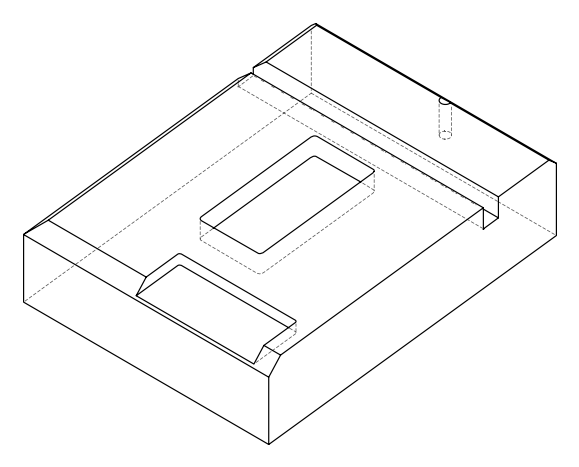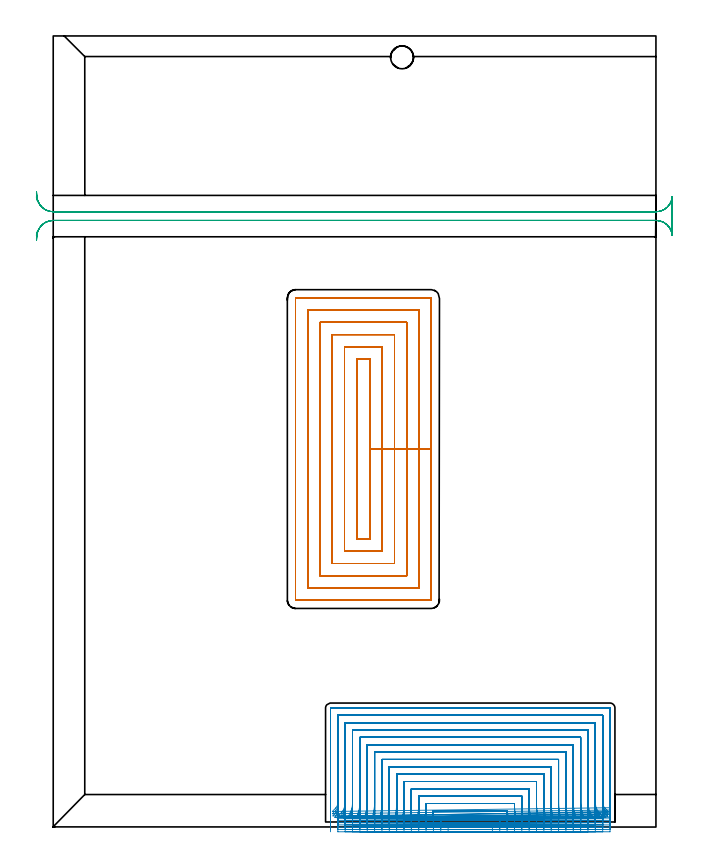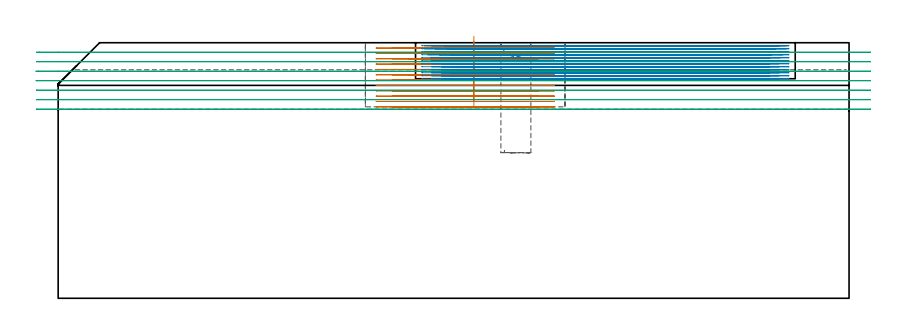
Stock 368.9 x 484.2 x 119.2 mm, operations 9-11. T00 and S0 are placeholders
(PLAN: 11 operations, 7 tool changes, 231.2 min)
(1 SPOT_DRILL | STEP1POCKET | NXT0321_9005460120000 | 0.03 min | 2 mm3)
(2 DRILL_BLIND_HOLE_INTO_CENTER | STEP1POCKET | UGT0301_480 | 0.22 min | 2790 mm3)
(3 DRILL_TO_ENLARGE_BLIND_HOLE | STEP1POCKET | UGT0301_374 | 0.22 min | 4004 mm3)
(4 BORE_BLIND_HOLE | STEP1POCKET | UGT0332_064 | 0.22 min | 1085 mm3)
(5 AREA_MILL | FG_CHAMFER_SURFACE | UGT0205_001 | 20.04 min | 68671 mm3)
(6 AREA_MILL_1 | FG_CHAMFER_SURFACE_1 | UGT0205_001 | 5.6 min | 19623 mm3)
(7 AREA_MILL_2 | FG_CHAMFER_SURFACE_2 | UGT0205_001 | 14.45 min | 27904 mm3)
(8 AREA_MILL_3 | FG_CHAMFER_SURFACE_3 | UGT0205_001 | 14.99 min | 64942 mm3)
(9 MILL_RECTANGULAR_POCKET | POCKET_RECTANGULAR_STRAIGHT | NXT0201_013 | Follow Part, ap 2.5, ae 75% | 57.63 min | 542406 mm3)
(10 MILL_SLOT | SLOT_PARTIAL_RECTANGULAR | UGT0201_014 | Follow Part, ap 1.5, ae 75% | 106.16 min | 197237 mm3)
(11 MILL_RECTANGULAR_SLOT | SLOT_RECTANGULAR | UGT0201_094 | Follow Part, ap 5, ae 75% | 11.64 min | 286434 mm3)
(TOOL NXT0321_9005460120000 | NC Spot Drill, 142deg, 12mm, Carbide, Uncoated | D12 PA142 FL30 Z2)
(TOOL UGT0301_480 | Carbide Drill 8.5 mm | D8.5 PA118 FL75 Z2)
(TOOL UGT0301_374 | Twist Drill Flat Bottom 13 mm | D13 PA180 FL101 Z2)
(TOOL UGT0332_064 | 14 mm Boring Bar Slip Fit | D14)
(TOOL UGT0205_001 | Chamfer Mill 20 x 3 x 45 deg. | D20 FL50 Z2)
(TOOL NXT0201_013 | ENDMILL 10mm | D10 FL30 Z4)
(TOOL UGT0201_014 | End mill 6 mm | D6 FL24 Z4)
(TOOL UGT0201_094 | End mill 20 mm | D20 FL38 Z4)
(OP 9 MILL_RECTANGULAR_POCKET)
G17 G21 G94 G90
T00 M6
G54
G17 G0 G90 X193.9 Y210.854 S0 M3
G43 Z129.203 H0
Z122.203
G94 G1 Y231.35 Z116.711 F250.
Y286.4 F500.
X185.8
Y176.3
X193.9
Y231.35
X201.4
Y293.9
X178.3
Y168.8
X201.4
Y231.35
X208.9
Y301.4
X170.8
Y161.3
X208.9
Y231.35
X216.4
Y308.9
X163.3
Y153.8
X216.4
Y231.35
X223.9
Y316.4
X155.8
Y146.3
X223.9
Y231.35
X231.4
Y323.7
G3 X231.2 Y323.9 R0.2
G1 X148.5
G3 X148.3 Y323.7 R0.2
G1 Y139.
G3 X148.5 Y138.8 R0.2
G1 X231.2
G3 X231.4 Y139. R0.2
G1 Y231.35
Y232.35
G0 X193.9 Y210.854 Z119.711
G1 Y231.35 Z114.219 F250.
Y286.4 F500.
X185.8
Y176.3
X193.9
Y231.35
X201.4
Y293.9
X178.3
Y168.8
X201.4
Y231.35
X208.9
Y301.4
X170.8
Y161.3
X208.9
Y231.35
X216.4
Y308.9
X163.3
Y153.8
X216.4
Y231.35
X223.9
Y316.4
X155.8
Y146.3
X223.9
Y231.35
X231.4
Y323.7
G3 X231.2 Y323.9 R0.2
G1 X148.5
G3 X148.3 Y323.7 R0.2
G1 Y139.
G3 X148.5 Y138.8 R0.2
G1 X231.2
G3 X231.4 Y139. R0.2
G1 Y231.35
Y232.35
G0 X193.9 Y210.854 Z117.219
G1 Y231.35 Z111.727 F250.
Y286.4 F500.
X185.8
Y176.3
X193.9
Y231.35
X201.4
Y293.9
X178.3
Y168.8
X201.4
Y231.35
X208.9
Y301.4
X170.8
Y161.3
X208.9
Y231.35
X216.4
Y308.9
X163.3
Y153.8
X216.4
Y231.35
X223.9
Y316.4
X155.8
Y146.3
X223.9
Y231.35
X231.4
Y323.7
G3 X231.2 Y323.9 R0.2
G1 X148.5
G3 X148.3 Y323.7 R0.2
G1 Y139.
G3 X148.5 Y138.8 R0.2
G1 X231.2
G3 X231.4 Y139. R0.2
G1 Y231.35
Y232.35
G0 X193.9 Y210.854 Z114.727
G1 Y231.35 Z109.235 F250.
Y286.4 F500.
X185.8
Y176.3
X193.9
Y231.35
X201.4
Y293.9
X178.3
Y168.8
X201.4
Y231.35
X208.9
Y301.4
X170.8
Y161.3
X208.9
Y231.35
X216.4
Y308.9
X163.3
Y153.8
X216.4
Y231.35
X223.9
Y316.4
X155.8
Y146.3
X223.9
Y231.35
X231.4
Y323.7
G3 X231.2 Y323.9 R0.2
G1 X148.5
G3 X148.3 Y323.7 R0.2
G1 Y139.
G3 X148.5 Y138.8 R0.2
G1 X231.2
G3 X231.4 Y139. R0.2
G1 Y231.35
Y232.35
G0 X193.9 Y210.854 Z112.235
G1 Y231.35 Z106.743 F250.
Y286.4 F500.
X185.8
Y176.3
X193.9
Y231.35
X201.4
Y293.9
X178.3
Y168.8
X201.4
Y231.35
X208.9
Y301.4
X170.8
Y161.3
X208.9
Y231.35
X216.4
Y308.9
X163.3
Y153.8
X216.4
Y231.35
X223.9
Y316.4
X155.8
Y146.3
X223.9
Y231.35
X231.4
Y323.7
G3 X231.2 Y323.9 R0.2
G1 X148.5
G3 X148.3 Y323.7 R0.2
G1 Y139.
G3 X148.5 Y138.8 R0.2
G1 X231.2
G3 X231.4 Y139. R0.2
G1 Y231.35
Y232.35
G0 X193.9 Y210.854 Z109.743
G1 Y231.35 Z104.252 F250.
Y286.4 F500.
X185.8
Y176.3
X193.9
Y231.35
X201.4
Y293.9
X178.3
Y168.8
X201.4
Y231.35
X208.9
Y301.4
X170.8
Y161.3
X208.9
Y231.35
X216.4
Y308.9
X163.3
Y153.8
X216.4
Y231.35
X223.9
Y316.4
X155.8
Y146.3
X223.9
Y231.35
X231.4
Y323.7
G3 X231.2 Y323.9 R0.2
G1 X148.5
G3 X148.3 Y323.7 R0.2
G1 Y139.
G3 X148.5 Y138.8 R0.2
G1 X231.2
G3 X231.4 Y139. R0.2
G1 Y231.35
Y232.35
G0 X193.9 Y210.854 Z107.252
G1 Y231.35 Z101.76 F250.
Y286.4 F500.
X185.8
Y176.3
X193.9
Y231.35
X201.4
Y293.9
X178.3
Y168.8
X201.4
Y231.35
X208.9
Y301.4
X170.8
Y161.3
X208.9
Y231.35
X216.4
Y308.9
X163.3
Y153.8
X216.4
Y231.35
X223.9
Y316.4
X155.8
Y146.3
X223.9
Y231.35
X231.4
Y323.7
G3 X231.2 Y323.9 R0.2
G1 X148.5
G3 X148.3 Y323.7 R0.2
G1 Y139.
G3 X148.5 Y138.8 R0.2
G1 X231.2
G3 X231.4 Y139. R0.2
G1 Y231.35
Y232.35
G0 X193.9 Y210.854 Z104.76
G1 Y231.35 Z99.268 F250.
Y286.4 F500.
X185.8
Y176.3
X193.9
Y231.35
X201.4
Y293.9
X178.3
Y168.8
X201.4
Y231.35
X208.9
Y301.4
X170.8
Y161.3
X208.9
Y231.35
X216.4
Y308.9
X163.3
Y153.8
X216.4
Y231.35
X223.9
Y316.4
X155.8
Y146.3
X223.9
Y231.35
X231.4
Y323.7
G3 X231.2 Y323.9 R0.2
G1 X148.5
G3 X148.3 Y323.7 R0.2
G1 Y139.
G3 X148.5 Y138.8 R0.2
G1 X231.2
G3 X231.4 Y139. R0.2
G1 Y231.35
Y232.35
G0 X193.9 Y210.854 Z102.268
G1 Y231.35 Z96.776 F250.
Y286.4 F500.
X185.8
Y176.3
X193.9
Y231.35
X201.4
Y293.9
X178.3
Y168.8
X201.4
Y231.35
X208.9
Y301.4
X170.8
Y161.3
X208.9
Y231.35
X216.4
Y308.9
X163.3
Y153.8
X216.4
Y231.35
X223.9
Y316.4
X155.8
Y146.3
X223.9
Y231.35
X231.4
Y323.7
G3 X231.2 Y323.9 R0.2
G1 X148.5
G3 X148.3 Y323.7 R0.2
G1 Y139.
G3 X148.5 Y138.8 R0.2
G1 X231.2
G3 X231.4 Y139. R0.2
G1 Y231.35
Y232.35
G0 X193.9 Y210.854 Z99.776
G1 Y231.35 Z94.284 F250.
Y286.4 F500.
X185.8
Y176.3
X193.9
Y231.35
X201.4
Y293.9
X178.3
Y168.8
X201.4
Y231.35
X208.9
Y301.4
X170.8
Y161.3
X208.9
Y231.35
X216.4
Y308.9
X163.3
Y153.8
X216.4
Y231.35
X223.9
Y316.4
X155.8
Y146.3
X223.9
Y231.35
X231.4
Y323.7
G3 X231.2 Y323.9 R0.2
G1 X148.5
G3 X148.3 Y323.7 R0.2
G1 Y139.
G3 X148.5 Y138.8 R0.2
G1 X231.2
G3 X231.4 Y139. R0.2
G1 Y231.35
Y232.35
G0 X193.9 Y210.854 Z97.284
G1 Y231.35 Z91.792 F250.
Y286.4 F500.
X185.8
Y176.3
X193.9
Y231.35
X201.4
Y293.9
X178.3
Y168.8
X201.4
Y231.35
X208.9
Y301.4
X170.8
Y161.3
X208.9
Y231.35
X216.4
Y308.9
X163.3
Y153.8
X216.4
Y231.35
X223.9
Y316.4
X155.8
Y146.3
X223.9
Y231.35
X231.4
Y323.7
G3 X231.2 Y323.9 R0.2
G1 X148.5
G3 X148.3 Y323.7 R0.2
G1 Y139.
G3 X148.5 Y138.8 R0.2
G1 X231.2
G3 X231.4 Y139. R0.2
G1 Y231.35
Y232.35
G0 X193.9 Y210.854 Z94.792
G1 Y231.35 Z89.3 F250.
Y286.4 F500.
X185.8
Y176.3
X193.9
Y231.35
X201.4
Y293.9
X178.3
Y168.8
X201.4
Y231.35
X208.9
Y301.4
X170.8
Y161.3
X208.9
Y231.35
X216.4
Y308.9
X163.3
Y153.8
X216.4
Y231.35
X223.9
Y316.4
X155.8
Y146.3
X223.9
Y231.35
X231.4
Y323.7
G3 X231.2 Y323.9 R0.2
G1 X148.5
G3 X148.3 Y323.7 R0.2
G1 Y139.
G3 X148.5 Y138.8 R0.2
G1 X231.2
G3 X231.4 Y139. R0.2
G1 Y231.35
Y232.35
G0 Z129.203
M5
M2
(OP 10 MILL_SLOT)
G17 G21 G94 G90
T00 M6
G54
G17 G0 G90 X278.404 Y5.615 S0 M3
G43 Z129.203 H0
Z117.803
G94 G1 X278.108 Y8.6 F250.
G2 X277.992 Y9.9 R63. F500.
G1 X232.508
G2 X232.392 Y8.6 R63.
G1 X232.096 Y5.615 F250.
X282.951 Y5.617 F500.
X282.632 Y8.6 F250.
G2 X282.302 Y14.4 R58.5 F500.
G1 X228.198
G2 X227.868 Y8.6 R58.5
G1 X227.549 Y5.617 F250.
X287.505 Y5.62 F500.
X287.159 Y8.6 F250.
G2 X286.8 Y14.82 R54. F500.
G1 Y18.9
X223.7
Y14.82
G2 X223.341 Y8.6 R54.
G1 X222.995 Y5.62 F250.
X292.069 Y5.624 F500.
X291.692 Y8.6 F250.
G2 X291.3 Y14.82 R49.5 F500.
G1 Y23.4
X219.2
Y14.82
G2 X218.808 Y8.6 R49.5
G1 X218.431 Y5.624 F250.
X296.647 Y5.629 F500.
X296.232 Y8.6 F250.
G2 X295.8 Y14.82 R45. F500.
G1 Y27.9
X214.7
Y14.82
G2 X214.268 Y8.6 R45.
G1 X213.853 Y5.629 F250.
X301.241 Y5.636 F500.
X300.781 Y8.6 F250.
G2 X300.3 Y14.82 R40.5 F500.
G1 Y32.4
X210.2
Y14.82
G2 X209.72 Y8.6 R40.5
G1 X209.259 Y5.636 F250.
X305.86 Y5.645 F500.
X305.341 Y8.6 F250.
G2 X304.8 Y14.82 R36. F500.
G1 Y36.9
X205.7
Y14.82
G2 X205.159 Y8.6 R36.
G1 X204.64 Y5.645 F250.
X310.513 Y5.659 F500.
X309.92 Y8.6 F250.
G2 X309.3 Y14.82 R31.5 F500.
G1 Y41.4
X201.2
Y14.82
G2 X200.58 Y8.6 R31.5
G1 X199.987 Y5.659 F250.
X315.217 Y5.681 F500.
X314.526 Y8.6 F250.
G2 X313.8 Y14.82 R27. F500.
G1 Y45.9
X196.7
Y14.82
G2 X195.974 Y8.6 R27.
G1 X195.283 Y5.681 F250.
X320.006 Y5.717 F500.
X319.177 Y8.6 F250.
G2 X318.3 Y14.82 R22.5 F500.
G1 Y50.4
X192.2
Y14.82
G2 X191.323 Y8.6 R22.5
G1 X190.494 Y5.717 F250.
X324.946 Y5.785 F500.
X323.909 Y8.6 F250.
G2 X322.8 Y14.82 R18. F500.
G1 Y54.9
X187.7
Y14.82
G2 X186.591 Y8.6 R18.
G1 X185.554 Y5.785 F250.
X330.201 Y5.937 F500.
X328.818 Y8.6 F250.
G2 X327.3 Y14.82 R13.5 F500.
G1 Y59.4
X183.2
Y14.82
G2 X181.682 Y8.6 R13.5
G1 X180.299 Y5.937 F250.
X336.369 Y6.432 F500.
X334.295 Y8.6 F250.
G2 X331.8 Y14.82 R9. F500.
G1 Y63.9
X178.7
Y14.82
G2 X176.205 Y8.6 R9.
G1 X174.131 Y6.432 F250.
X339.658 Y9.534 F500.
X337.57 Y11.687 F250.
G2 X336.3 Y14.82 R4.5 F500.
G1 Y68.4
X174.2
Y14.82
G2 X172.927 Y11.684 R4.5
G1 X170.836 Y9.532 F250.
X340.8 Y11.82 F500.
Y14.82 F250.
Y72.8 F500.
X340.795 Y72.855
X340.755 Y72.895
X340.7 Y72.9
X169.8
X169.745 Y72.895
X169.705 Y72.855
X169.7 Y72.8
Y14.82
Y11.82 F250.
G0 Z129.203
X278.215 Y5.609
Z116.403
G1 X277.985 Y8.6
G2 X277.899 Y9.9 R63. F500.
G1 X232.602
G2 X232.515 Y8.6 R63.
G1 X232.286 Y5.609 F250.
X282.747 Y5.61 F500.
X282.5 Y8.6 F250.
G2 X282.3 Y13.429 R58.5 F500.
G1 Y14.4
X228.2
Y13.419
G2 X228.001 Y8.6 R58.5
G1 X227.754 Y5.61 F250.
X287.285 Y5.612 F500.
X287.016 Y8.6 F250.
G2 X286.8 Y13.429 R54. F500.
G1 Y18.9
X223.7
Y13.419
G2 X223.485 Y8.6 R54.
G1 X223.217 Y5.612 F250.
X291.829 Y5.614 F500.
X291.536 Y8.6 F250.
G2 X291.3 Y13.429 R49.5 F500.
G1 Y23.4
X219.2
Y13.419
G2 X218.965 Y8.6 R49.5
G1 X218.673 Y5.614 F250.
X296.382 Y5.617 F500.
X296.06 Y8.6 F250.
G2 X295.8 Y13.429 R45. F500.
G1 Y27.9
X214.7
Y13.419
G2 X214.441 Y8.6 R45.
G1 X214.12 Y5.617 F250.
X300.947 Y5.621 F500.
X300.589 Y8.6 F250.
G2 X300.3 Y13.429 R40.5 F500.
G1 Y32.4
X210.2
Y13.419
G2 X209.912 Y8.6 R40.5
G1 X209.555 Y5.621 F250.
X305.528 Y5.627 F500.
X305.125 Y8.6 F250.
G2 X304.8 Y13.429 R36. F500.
G1 Y36.9
X205.7
Y13.419
G2 X205.376 Y8.6 R36.
G1 X204.974 Y5.627 F250.
X310.132 Y5.635 F500.
X309.672 Y8.6 F250.
G2 X309.3 Y13.429 R31.5 F500.
G1 Y41.4
X201.2
Y13.419
G2 X200.829 Y8.6 R31.5
G1 X200.37 Y5.635 F250.
X314.772 Y5.648 F500.
X314.235 Y8.6 F250.
G2 X313.8 Y13.429 R27. F500.
G1 Y45.9
X196.7
Y13.419
G2 X196.266 Y8.6 R27.
G1 X195.731 Y5.648 F250.
X319.468 Y5.67 F500.
X318.824 Y8.6 F250.
G2 X318.3 Y13.429 R22.5 F500.
G1 Y50.4
X192.2
Y13.419
G2 X191.678 Y8.6 R22.5
G1 X191.035 Y5.67 F250.
X324.265 Y5.71 F500.
X323.46 Y8.6 F250.
G2 X322.8 Y13.429 R18. F500.
G1 Y54.9
X187.7
Y13.419
G2 X187.043 Y8.6 R18.
G1 X186.24 Y5.709 F250.
X329.266 Y5.798 F500.
X328.193 Y8.6 F250.
G2 X327.3 Y13.429 R13.5 F500.
G1 Y59.4
X183.2
Y13.419
G2 X182.31 Y8.6 R13.5
G1 X181.239 Y5.798 F250.
X334.815 Y6.068 F500.
X333.205 Y8.6 F250.
G2 X331.8 Y13.429 R9. F500.
G1 Y63.9
X178.7
Y13.419
G2 X177.301 Y8.6 R9.
G1 X175.694 Y6.066 F250.
X339.647 Y8.145 F500.
X337.563 Y10.303 F250.
G2 X336.3 Y13.429 R4.5 F500.
G1 Y68.4
X174.2
Y13.419
G2 X172.947 Y10.304 R4.5
G1 X170.87 Y8.139 F250.
X340.8 Y10.429 F500.
Y13.429 F250.
Y72.8 F500.
X340.795 Y72.855
X340.755 Y72.895
X340.7 Y72.9
X169.8
X169.745 Y72.895
X169.705 Y72.855
X169.7 Y72.8
Y13.419
Y10.419 F250.
G0 Z129.203
X278.057 Y5.604
Z115.002
G1 X277.893 Y8.6
G2 X277.836 Y9.9 R63. F500.
G1 X232.664
G2 X232.607 Y8.6 R63.
G1 X232.444 Y5.604 F250.
X282.576 Y5.605 F500.
X282.401 Y8.6 F250.
G2 X282.3 Y12.028 R58.5 F500.
G1 Y14.4
X228.2
Y12.025
G2 X228.1 Y8.6 R58.5
G1 X227.924 Y5.605 F250.
X287.099 Y5.606 F500.
X286.909 Y8.6 F250.
G2 X286.8 Y12.028 R54. F500.
G1 Y18.9
X223.7
Y12.025
G2 X223.591 Y8.6 R54.
G1 X223.401 Y5.606 F250.
X291.627 Y5.607 F500.
X291.419 Y8.6 F250.
G2 X291.3 Y12.028 R49.5 F500.
G1 Y23.4
X219.2
Y12.025
G2 X219.081 Y8.6 R49.5
G1 X218.874 Y5.607 F250.
X296.159 Y5.609 F500.
X295.931 Y8.6 F250.
G2 X295.8 Y12.028 R45. F500.
G1 Y27.9
X214.7
Y12.025
G2 X214.569 Y8.6 R45.
G1 X214.341 Y5.609 F250.
X300.699 Y5.611 F500.
X300.445 Y8.6 F250.
G2 X300.3 Y12.028 R40.5 F500.
G1 Y32.4
X210.2
Y12.025
G2 X210.055 Y8.6 R40.5
G1 X209.801 Y5.611 F250.
X305.249 Y5.614 F500.
X304.964 Y8.6 F250.
G2 X304.8 Y12.028 R36. F500.
G1 Y36.9
X205.7
Y12.025
G2 X205.537 Y8.6 R36.
G1 X205.251 Y5.614 F250.
X309.813 Y5.618 F500.
X309.487 Y8.6 F250.
G2 X309.3 Y12.028 R31.5 F500.
G1 Y41.4
X201.2
Y12.025
G2 X201.013 Y8.6 R31.5
G1 X200.687 Y5.618 F250.
X314.399 Y5.624 F500.
X314.018 Y8.6 F250.
G2 X313.8 Y12.028 R27. F500.
G1 Y45.9
X196.7
Y12.025
G2 X196.482 Y8.6 R27.
G1 X196.101 Y5.624 F250.
X319.02 Y5.635 F500.
X318.563 Y8.6 F250.
G2 X318.3 Y12.028 R22.5 F500.
G1 Y50.4
X192.2
Y12.025
G2 X191.938 Y8.6 R22.5
G1 X191.481 Y5.635 F250.
X323.701 Y5.655 F500.
X323.129 Y8.6 F250.
G2 X322.8 Y12.028 R18. F500.
G1 Y54.9
X187.7
Y12.025
G2 X187.371 Y8.6 R18.
G1 X186.8 Y5.655 F250.
X328.504 Y5.698 F500.
X327.742 Y8.6 F250.
G2 X327.3 Y12.028 R13.5 F500.
G1 Y59.4
X183.2
Y12.025
G2 X182.758 Y8.6 R13.5
G1 X181.997 Y5.698 F250.
X333.621 Y5.826 F500.
X332.478 Y8.6 F250.
G2 X331.8 Y12.028 R9. F500.
G1 Y63.9
X178.7
Y12.025
G2 X178.023 Y8.6 R9.
G1 X176.881 Y5.826 F250.
X339.321 Y6.825 F500.
X337.375 Y9.109 F250.
G2 X336.3 Y12.028 R4.5 F500.
G1 Y68.4
X174.2
Y12.025
G2 X173.126 Y9.107 R4.5
G1 X171.18 Y6.823 F250.
X340.8 Y9.028 F500.
Y12.028 F250.
Y72.8 F500.
X340.795 Y72.855
X340.755 Y72.895
X340.7 Y72.9
X169.8
X169.745 Y72.895
X169.705 Y72.855
X169.7 Y72.8
Y12.025
Y9.025 F250.
G0 Z129.203
X277.929 Y5.602
Z113.602
G1 X277.833 Y8.6
G2 X277.804 Y9.9 R63. F500.
G1 X232.696
G2 X232.668 Y8.6 R63.
G1 X232.572 Y5.602 F250.
X282.439 F500.
X282.335 Y8.6 F250.
G2 X282.3 Y10.627 R58.5 F500.
G1 Y14.4
X228.2
Y10.618
G2 X228.165 Y8.6 R58.5
G1 X228.062 Y5.602 F250.
X286.951 F500.
X286.838 Y8.6 F250.
G2 X286.8 Y10.627 R54. F500.
G1 Y18.9
X223.7
Y10.618
G2 X223.662 Y8.6 R54.
G1 X223.55 Y5.602 F250.
X291.464 F500.
X291.342 Y8.6 F250.
G2 X291.3 Y10.627 R49.5 F500.
G1 Y23.4
X219.2
Y10.618
G2 X219.159 Y8.6 R49.5
G1 X219.037 Y5.602 F250.
X295.981 Y5.603 F500.
X295.846 Y8.6 F250.
G2 X295.8 Y10.627 R45. F500.
G1 Y27.9
X214.7
Y10.618
G2 X214.655 Y8.6 R45.
G1 X214.52 Y5.603 F250.
X300.501 Y5.604 F500.
X300.351 Y8.6 F250.
G2 X300.3 Y10.627 R40.5 F500.
G1 Y32.4
X210.2
Y10.618
G2 X210.15 Y8.6 R40.5
G1 X210. Y5.604 F250.
X305.026 Y5.605 F500.
X304.857 Y8.6 F250.
G2 X304.8 Y10.627 R36. F500.
G1 Y36.9
X205.7
Y10.618
G2 X205.643 Y8.6 R36.
G1 X205.475 Y5.605 F250.
X309.558 Y5.606 F500.
X309.365 Y8.6 F250.
G2 X309.3 Y10.627 R31.5 F500.
G1 Y41.4
X201.2
Y10.618
G2 X201.135 Y8.6 R31.5
G1 X200.943 Y5.606 F250.
X314.101 Y5.608 F500.
X313.876 Y8.6 F250.
G2 X313.8 Y10.627 R27. F500.
G1 Y45.9
X196.7
Y10.618
G2 X196.624 Y8.6 R27.
G1 X196.4 Y5.608 F250.
X318.662 Y5.612 F500.
X318.392 Y8.6 F250.
G2 X318.3 Y10.627 R22.5 F500.
G1 Y50.4
X192.2
Y10.618
G2 X192.109 Y8.6 R22.5
G1 X191.84 Y5.612 F250.
X323.252 Y5.619 F500.
X322.915 Y8.6 F250.
G2 X322.8 Y10.627 R18. F500.
G1 Y54.9
X187.7
Y10.618
G2 X187.587 Y8.6 R18.
G1 X187.25 Y5.619 F250.
X327.904 Y5.634 F500.
X327.453 Y8.6 F250.
G2 X327.3 Y10.627 R13.5 F500.
G1 Y59.4
X183.2
Y10.618
G2 X183.048 Y8.6 R13.5
G1 X182.6 Y5.634 F250.
X332.707 Y5.677 F500.
X332.031 Y8.6 F250.
G2 X331.8 Y10.627 R9. F500.
G1 Y63.9
X178.7
Y10.618
G2 X178.471 Y8.6 R9.
G1 X177.798 Y5.676 F250.
X338.134 Y5.922 F500.
X336.782 Y8.6 F250.
G2 X336.3 Y10.627 R4.5 F500.
G1 Y68.4
X174.2
Y10.618
G2 X173.722 Y8.6 R4.5
G1 X172.377 Y5.919 F250.
X340.8 Y7.627 F500.
Y10.627 F250.
Y72.8 F500.
X340.795 Y72.855
X340.755 Y72.895
X340.7 Y72.9
X169.8
X169.745 Y72.895
X169.705 Y72.855
X169.7 Y72.8
Y10.618
Y7.618 F250.
G0 X277.832 Y5.6 Z112.202
G1 X277.803 Y8.6
G2 X277.8 Y9.217 R63. F500.
G1 Y9.9
X232.7
Y9.216
G2 X232.697 Y8.6 R63.
G1 X232.668 Y5.6 F250.
X282.335 F500.
X282.303 Y8.6 F250.
G2 X282.3 Y9.217 R58.5 F500.
G1 Y14.4
X228.2
Y9.216
G2 X228.197 Y8.6 R58.5
G1 X228.165 Y5.6 F250.
X286.838 F500.
X286.804 Y8.6 F250.
G2 X286.8 Y9.217 R54. F500.
G1 Y18.9
X223.7
Y9.216
G2 X223.696 Y8.6 R54.
G1 X223.662 Y5.6 F250.
X291.341 F500.
X291.304 Y8.6 F250.
G2 X291.3 Y9.217 R49.5 F500.
G1 Y23.4
X219.2
Y9.216
G2 X219.196 Y8.6 R49.5
G1 X219.159 Y5.6 F250.
X295.845 F500.
X295.804 Y8.6 F250.
G2 X295.8 Y9.217 R45. F500.
G1 Y27.9
X214.7
Y9.216
G2 X214.696 Y8.6 R45.
G1 X214.655 Y5.6 F250.
X300.35 F500.
X300.305 Y8.6 F250.
G2 X300.3 Y9.217 R40.5 F500.
G1 Y32.4
X210.2
Y9.216
G2 X210.195 Y8.6 R40.5
G1 X210.15 Y5.6 F250.
X304.857 F500.
X304.805 Y8.6 F250.
G2 X304.8 Y9.217 R36. F500.
G1 Y36.9
X205.7
Y9.216
G2 X205.695 Y8.6 R36.
G1 X205.643 Y5.6 F250.
X309.365 Y5.601 F500.
X309.306 Y8.6 F250.
G2 X309.3 Y9.217 R31.5 F500.
G1 Y41.4
X201.2
Y9.216
G2 X201.194 Y8.6 R31.5
G1 X201.135 Y5.601 F250.
X313.876 F500.
X313.807 Y8.6 F250.
G2 X313.8 Y9.217 R27. F500.
G1 Y45.9
X196.7
Y9.216
G2 X196.693 Y8.6 R27.
G1 X196.624 Y5.601 F250.
X318.391 F500.
X318.308 Y8.6 F250.
G2 X318.3 Y9.217 R22.5 F500.
G1 Y50.4
X192.2
Y9.216
G2 X192.192 Y8.6 R22.5
G1 X192.109 Y5.601 F250.
X322.913 Y5.602 F500.
X322.811 Y8.6 F250.
G2 X322.8 Y9.217 R18. F500.
G1 Y54.9
X187.7
Y9.216
G2 X187.689 Y8.6 R18.
G1 X187.587 Y5.602 F250.
X327.451 Y5.603 F500.
X327.314 Y8.6 F250.
G2 X327.3 Y9.217 R13.5 F500.
G1 Y59.4
X183.2
Y9.216
G2 X183.186 Y8.6 R13.5
G1 X183.049 Y5.603 F250.
X332.027 Y5.607 F500.
X331.821 Y8.6 F250.
G2 X331.8 Y9.217 R9. F500.
G1 Y63.9
X178.7
Y9.216
G2 X178.679 Y8.6 R9.
G1 X178.473 Y5.607 F250.
X336.754 Y5.628 F500.
X336.343 Y8.6 F250.
G2 X336.3 Y9.217 R4.5 F500.
G1 Y68.4
X174.2
Y9.216
G2 X174.158 Y8.6 R4.5
G1 X173.747 Y5.628 F250.
X340.8 Y6.217 F500.
Y9.217 F250.
Y72.8 F500.
X340.795 Y72.855
X340.755 Y72.895
X340.7 Y72.9
X169.8
X169.745 Y72.895
X169.705 Y72.855
X169.7 Y72.8
Y9.216
Y6.216 F250.
G0 X277.8 Y5.502 Z110.802
G1 Y8.502
Y9.9 F500.
X232.7
Y8.502
Y5.502 F250.
X282.3 F500.
Y8.502 F250.
Y14.4 F500.
X228.2
Y8.502
Y5.502 F250.
X286.8 F500.
Y8.502 F250.
Y18.9 F500.
X223.7
Y8.502
Y5.502 F250.
X291.3 F500.
Y8.502 F250.
Y23.4 F500.
X219.2
Y8.502
Y5.502 F250.
X295.8 F500.
Y8.502 F250.
Y27.9 F500.
X214.7
Y8.502
Y5.502 F250.
X300.3 F500.
Y8.502 F250.
Y32.4 F500.
X210.2
Y8.502
Y5.502 F250.
X304.8 F500.
Y8.502 F250.
Y36.9 F500.
X205.7
Y8.502
Y5.502 F250.
X309.3 F500.
Y8.502 F250.
Y41.4 F500.
X201.2
Y8.502
Y5.502 F250.
X313.8 F500.
Y8.502 F250.
Y45.9 F500.
X196.7
Y8.502
Y5.502 F250.
X318.3 F500.
Y8.502 F250.
Y50.4 F500.
X192.2
Y8.502
Y5.502 F250.
X322.8 F500.
Y8.502 F250.
Y54.9 F500.
X187.7
Y8.502
Y5.502 F250.
X327.3 F500.
Y8.502 F250.
Y59.4 F500.
X183.2
Y8.502
Y5.502 F250.
X331.8 F500.
Y8.502 F250.
Y63.9 F500.
X178.7
Y8.502
Y5.502 F250.
X336.3 F500.
Y8.502 F250.
Y68.4 F500.
X174.2
Y8.502
Y5.502 F250.
X340.8 Y5.498 F500.
Y8.498 F250.
Y72.8 F500.
X340.795 Y72.855
X340.755 Y72.895
X340.7 Y72.9
X169.8
X169.745 Y72.895
X169.705 Y72.855
X169.7 Y72.8
Y8.502
Y5.502 F250.
G0 X277.8 Y4.101 Z109.401
G1 Y7.101
Y9.9 F500.
X232.7
Y7.101
Y4.101 F250.
X282.3 F500.
Y7.101 F250.
Y14.4 F500.
X228.2
Y7.101
Y4.101 F250.
X286.8 F500.
Y7.101 F250.
Y18.9 F500.
X223.7
Y7.101
Y4.101 F250.
X291.3 F500.
Y7.101 F250.
Y23.4 F500.
X219.2
Y7.101
Y4.101 F250.
X295.8 F500.
Y7.101 F250.
Y27.9 F500.
X214.7
Y7.101
Y4.101 F250.
X300.3 Y4.102 F500.
Y7.102 F250.
Y32.4 F500.
X210.2
Y7.101
Y4.101 F250.
X304.8 Y4.102 F500.
Y7.102 F250.
Y36.9 F500.
X205.7
Y7.101
Y4.101 F250.
X309.3 Y4.102 F500.
Y7.102 F250.
Y41.4 F500.
X201.2
Y7.101
Y4.101 F250.
X313.8 Y4.102 F500.
Y7.102 F250.
Y45.9 F500.
X196.7
Y7.101
Y4.101 F250.
X318.3 Y4.102 F500.
Y7.102 F250.
Y50.4 F500.
X192.2
Y7.101
Y4.101 F250.
X322.8 Y4.102 F500.
Y7.102 F250.
Y54.9 F500.
X187.7
Y7.101
Y4.101 F250.
X327.3 Y4.102 F500.
Y7.102 F250.
Y59.4 F500.
X183.2
Y7.101
Y4.101 F250.
X331.8 Y4.102 F500.
Y7.102 F250.
Y63.9 F500.
X178.7
Y7.101
Y4.101 F250.
X336.3 Y4.102 F500.
Y7.102 F250.
Y68.4 F500.
X174.2
Y7.101
Y4.101 F250.
X340.8 Y4.102 F500.
Y7.102 F250.
Y72.8 F500.
X340.795 Y72.855
X340.755 Y72.895
X340.7 Y72.9
X169.8
X169.745 Y72.895
X169.705 Y72.855
X169.7 Y72.8
Y7.101
Y4.101 F250.
G0 X277.8 Y2.701 Z108.001
G1 Y5.701
Y9.9 F500.
X232.7
Y5.701
Y2.701 F250.
X282.3 F500.
Y5.701 F250.
Y14.4 F500.
X228.2
Y5.701
Y2.701 F250.
X286.8 F500.
Y5.701 F250.
Y18.9 F500.
X223.7
Y5.701
Y2.701 F250.
X291.3 F500.
Y5.701 F250.
Y23.4 F500.
X219.2
Y5.701
Y2.701 F250.
X295.8 F500.
Y5.701 F250.
Y27.9 F500.
X214.7
Y5.701
Y2.701 F250.
X300.3 F500.
Y5.701 F250.
Y32.4 F500.
X210.2
Y5.701
Y2.701 F250.
X304.8 F500.
Y5.701 F250.
Y36.9 F500.
X205.7
Y5.701
Y2.701 F250.
X309.3 F500.
Y5.701 F250.
Y41.4 F500.
X201.2
Y5.701
Y2.701 F250.
X313.8 F500.
Y5.701 F250.
Y45.9 F500.
X196.7
Y5.701
Y2.701 F250.
X318.3 F500.
Y5.701 F250.
Y50.4 F500.
X192.2
Y5.701
Y2.701 F250.
X322.8 F500.
Y5.701 F250.
Y54.9 F500.
X187.7
Y5.701
Y2.701 F250.
X327.3 F500.
Y5.701 F250.
Y59.4 F500.
X183.2
Y5.701
Y2.701 F250.
X331.8 F500.
Y5.701 F250.
Y63.9 F500.
X178.7
Y5.701
Y2.701 F250.
X336.3 F500.
Y5.701 F250.
Y68.4 F500.
X174.2
Y5.701
Y2.701 F250.
X340.8 F500.
Y5.701 F250.
Y72.8 F500.
X340.795 Y72.855
X340.755 Y72.895
X340.7 Y72.9
X169.8
X169.745 Y72.895
X169.705 Y72.855
X169.7 Y72.8
Y5.701
Y2.701 F250.
G0 X273.3 Y1.301 Z106.601
G1 Y4.301
Y5.4 F500.
X237.2
Y4.301
Y1.301 F250.
X277.8 F500.
Y4.301 F250.
Y9.9 F500.
X232.7
Y4.301
Y1.301 F250.
X282.3 F500.
Y4.301 F250.
Y14.4 F500.
X228.2
Y4.301
Y1.301 F250.
X286.8 F500.
Y4.301 F250.
Y18.9 F500.
X223.7
Y4.301
Y1.301 F250.
X291.3 F500.
Y4.301 F250.
Y23.4 F500.
X219.2
Y4.301
Y1.301 F250.
X295.8 F500.
Y4.301 F250.
Y27.9 F500.
X214.7
Y4.301
Y1.301 F250.
X300.3 F500.
Y4.301 F250.
Y32.4 F500.
X210.2
Y4.301
Y1.301 F250.
X304.8 F500.
Y4.301 F250.
Y36.9 F500.
X205.7
Y4.301
Y1.301 F250.
X309.3 F500.
Y4.301 F250.
Y41.4 F500.
X201.2
Y4.301
Y1.301 F250.
X313.8 F500.
Y4.301 F250.
Y45.9 F500.
X196.7
Y4.301
Y1.301 F250.
X318.3 F500.
Y4.301 F250.
Y50.4 F500.
X192.2
Y4.301
Y1.301 F250.
X322.8 F500.
Y4.301 F250.
Y54.9 F500.
X187.7
Y4.301
Y1.301 F250.
X327.3 F500.
Y4.301 F250.
Y59.4 F500.
X183.2
Y4.301
Y1.301 F250.
X331.8 F500.
Y4.301 F250.
Y63.9 F500.
X178.7
Y4.301
Y1.301 F250.
X336.3 F500.
Y4.301 F250.
Y68.4 F500.
X174.2
Y4.301
Y1.301 F250.
X340.8 F500.
Y4.301 F250.
Y72.8 F500.
X340.795 Y72.855
X340.755 Y72.895
X340.7 Y72.9
X169.8
X169.745 Y72.895
X169.705 Y72.855
X169.7 Y72.8
Y4.301
Y1.301 F250.
G0 X273.3 Y-0.099 Z105.201
G1 Y2.901
Y5.4 F500.
X237.2
Y2.901
Y-0.099 F250.
X277.8 F500.
Y2.901 F250.
Y9.9 F500.
X232.7
Y2.901
Y-0.099 F250.
X282.3 F500.
Y2.901 F250.
Y14.4 F500.
X228.2
Y2.901
Y-0.099 F250.
X286.8 F500.
Y2.901 F250.
Y18.9 F500.
X223.7
Y2.901
Y-0.099 F250.
X291.3 F500.
Y2.901 F250.
Y23.4 F500.
X219.2
Y2.901
Y-0.099 F250.
X295.8 F500.
Y2.901 F250.
Y27.9 F500.
X214.7
Y2.901
Y-0.099 F250.
X300.3 F500.
Y2.901 F250.
Y32.4 F500.
X210.2
Y2.901
Y-0.099 F250.
X304.8 F500.
Y2.901 F250.
Y36.9 F500.
X205.7
Y2.901
Y-0.099 F250.
X309.3 F500.
Y2.901 F250.
Y41.4 F500.
X201.2
Y2.901
Y-0.099 F250.
X313.8 F500.
Y2.901 F250.
Y45.9 F500.
X196.7
Y2.901
Y-0.099 F250.
X318.3 F500.
Y2.901 F250.
Y50.4 F500.
X192.2
Y2.901
Y-0.099 F250.
X322.8 F500.
Y2.901 F250.
Y54.9 F500.
X187.7
Y2.901
Y-0.099 F250.
X327.3 F500.
Y2.901 F250.
Y59.4 F500.
X183.2
Y2.901
Y-0.099 F250.
X331.8 F500.
Y2.901 F250.
Y63.9 F500.
X178.7
Y2.901
Y-0.099 F250.
X336.3 F500.
Y2.901 F250.
Y68.4 F500.
X174.2
Y2.901
Y-0.099 F250.
X340.8 F500.
Y2.901 F250.
Y72.8 F500.
X340.795 Y72.855
X340.755 Y72.895
X340.7 Y72.9
X169.8
X169.745 Y72.895
X169.705 Y72.855
X169.7 Y72.8
Y2.901
Y-0.099 F250.
G0 X273.3 Y-1.5 Z103.8
G1 Y1.5
Y5.4 F500.
X237.2
Y1.5
Y-1.5 F250.
X277.8 F500.
Y1.5 F250.
Y9.9 F500.
X232.7
Y1.5
Y-1.5 F250.
X282.3 F500.
Y1.5 F250.
Y14.4 F500.
X228.2
Y1.5
Y-1.5 F250.
X286.8 F500.
Y1.5 F250.
Y18.9 F500.
X223.7
Y1.5
Y-1.5 F250.
X291.3 F500.
Y1.5 F250.
Y23.4 F500.
X219.2
Y1.5
Y-1.5 F250.
X295.8 F500.
Y1.5 F250.
Y27.9 F500.
X214.7
Y1.5
Y-1.5 F250.
X300.3 F500.
Y1.5 F250.
Y32.4 F500.
X210.2
Y1.5
Y-1.5 F250.
X304.8 F500.
Y1.5 F250.
Y36.9 F500.
X205.7
Y1.5
Y-1.5 F250.
X309.3 F500.
Y1.5 F250.
Y41.4 F500.
X201.2
Y1.5
Y-1.5 F250.
X313.8 F500.
Y1.501 F250.
Y45.9 F500.
X196.7
Y1.5
Y-1.5 F250.
X318.3 Y-1.499 F500.
Y1.501 F250.
Y50.4 F500.
X192.2
Y1.5
Y-1.5 F250.
X322.8 Y-1.499 F500.
Y1.501 F250.
Y54.9 F500.
X187.7
Y1.5
Y-1.5 F250.
X327.3 Y-1.499 F500.
Y1.501 F250.
Y59.4 F500.
X183.2
Y1.5
Y-1.5 F250.
X331.8 Y-1.499 F500.
Y1.501 F250.
Y63.9 F500.
X178.7
Y1.5
Y-1.5 F250.
X336.3 Y-1.499 F500.
Y1.501 F250.
Y68.4 F500.
X174.2
Y1.5
Y-1.5 F250.
X340.8 Y-1.499 F500.
Y1.501 F250.
Y72.8 F500.
X340.795 Y72.855
X340.755 Y72.895
X340.7 Y72.9
X169.8
X169.745 Y72.895
X169.705 Y72.855
X169.7 Y72.8
Y1.5
Y-1.5 F250.
G0 X268.8 Y-2.899 Z102.4
G1 Y0.101
Y0.9 F500.
X241.7
Y0.101
Y-2.899 F250.
X273.3 F500.
Y0.101 F250.
Y5.4 F500.
X237.2
Y0.101
Y-2.899 F250.
X277.8 F500.
Y0.101 F250.
Y9.9 F500.
X232.7
Y0.101
Y-2.899 F250.
X282.3 F500.
Y0.101 F250.
Y14.4 F500.
X228.2
Y0.101
Y-2.899 F250.
X286.8 F500.
Y0.101 F250.
Y18.9 F500.
X223.7
Y0.101
Y-2.899 F250.
X291.3 F500.
Y0.101 F250.
Y23.4 F500.
X219.2
Y0.101
Y-2.899 F250.
X295.8 F500.
Y0.101 F250.
Y27.9 F500.
X214.7
Y0.101
Y-2.899 F250.
X300.3 F500.
Y0.101 F250.
Y32.4 F500.
X210.2
Y0.101
Y-2.899 F250.
X304.8 F500.
Y0.101 F250.
Y36.9 F500.
X205.7
Y0.101
Y-2.899 F250.
X309.3 F500.
Y0.101 F250.
Y41.4 F500.
X201.2
Y0.101
Y-2.899 F250.
X313.8 F500.
Y0.101 F250.
Y45.9 F500.
X196.7
Y0.101
Y-2.899 F250.
X318.3 F500.
Y0.101 F250.
Y50.4 F500.
X192.2
Y0.101
Y-2.899 F250.
X322.8 F500.
Y0.101 F250.
Y54.9 F500.
X187.7
Y0.101
Y-2.899 F250.
X327.3 F500.
Y0.101 F250.
Y59.4 F500.
X183.2
Y0.101
Y-2.899 F250.
X331.8 F500.
Y0.101 F250.
Y63.9 F500.
X178.7
Y0.101
Y-2.899 F250.
X336.3 F500.
Y0.101 F250.
Y68.4 F500.
X174.2
Y0.101
Y-2.899 F250.
X340.8 F500.
Y0.101 F250.
Y72.8 F500.
X340.795 Y72.855
X340.755 Y72.895
X340.7 Y72.9
X169.8
X169.745 Y72.895
X169.705 Y72.855
X169.7 Y72.8
Y0.101
Y-2.899 F250.
G0 Z129.203
M5
M2
(OP 11 MILL_RECTANGULAR_SLOT)
G17 G21 G94 G90
T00 M6
G54
G17 G0 G90 X-10.16 Y363.702 S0 M3
G43 Z129.203 H0
Z114.771
G94 G1 X-8.66 Y366.3 F250.
G2 X0. Y371.3 R10. F500.
G1 X368.9
G2 X378.87 Y362.074 R10.
G1 X378.9
Y385.826
X378.87
G2 X368.9 Y376.6 R10.
G1 X0.
G2 X-8.66 Y381.6 R10.
G1 X-10.16 Y384.198 F250.
G0 Y363.702 Z110.343
G1 X-8.66 Y366.3
G2 X0. Y371.3 R10. F500.
G1 X368.9
G2 X378.87 Y362.074 R10.
G1 X378.9
Y385.826
X378.87
G2 X368.9 Y376.6 R10.
G1 X0.
G2 X-8.66 Y381.6 R10.
G1 X-10.16 Y384.198 F250.
G0 X-10.396 Y362.257 Z105.914
G1 X-9.275 Y365.039
G2 X0. Y371.3 R10. F500.
G1 X368.9
G2 X378.87 Y362.074 R10.
G1 X378.9
Y385.826
X378.87
G2 X368.9 Y376.6 R10.
G1 X0.
G2 X-9.274 Y382.86 R10.
G1 X-10.396 Y385.643 F250.
G0 X-10.33 Y359.789 Z101.486
G1 X-9.893 Y362.757
G2 X0. Y371.3 R10. F500.
G1 X368.9
G2 X378.87 Y362.074 R10.
G1 X378.9
Y385.826
X378.87
G2 X368.9 Y376.6 R10.
G1 X0.
G2 X-9.893 Y385.139 R10.
G1 X-10.331 Y388.107 F250.
G0 X-10.202 Y359.083 Z97.057
G1 X-9.97 Y362.074
G2 X0. Y371.3 R10. F500.
G1 X368.9
G2 X378.87 Y362.074 R10.
G1 X378.9
Y385.826
X378.87
G2 X368.9 Y376.6 R10.
G1 X0.
G2 X-9.97 Y385.826 R10.
G1 X-10.202 Y388.817 F250.
G0 Y359.083 Z92.629
G1 X-9.97 Y362.074
G2 X0. Y371.3 R10. F500.
G1 X368.9
G2 X378.87 Y362.074 R10.
G1 X378.9
Y385.826
X378.87
G2 X368.9 Y376.6 R10.
G1 X0.
G2 X-9.97 Y385.826 R10.
G1 X-10.202 Y388.817 F250.
G0 Y359.083 Z88.2
G1 X-9.97 Y362.074
G2 X0. Y371.3 R10. F500.
G1 X368.9
G2 X378.87 Y362.074 R10.
G1 X378.9
Y385.826
X378.87
G2 X368.9 Y376.6 R10.
G1 X0.
G2 X-9.97 Y385.826 R10.
G1 X-10.202 Y388.817 F250.
G0 Z129.203
M5
M2
